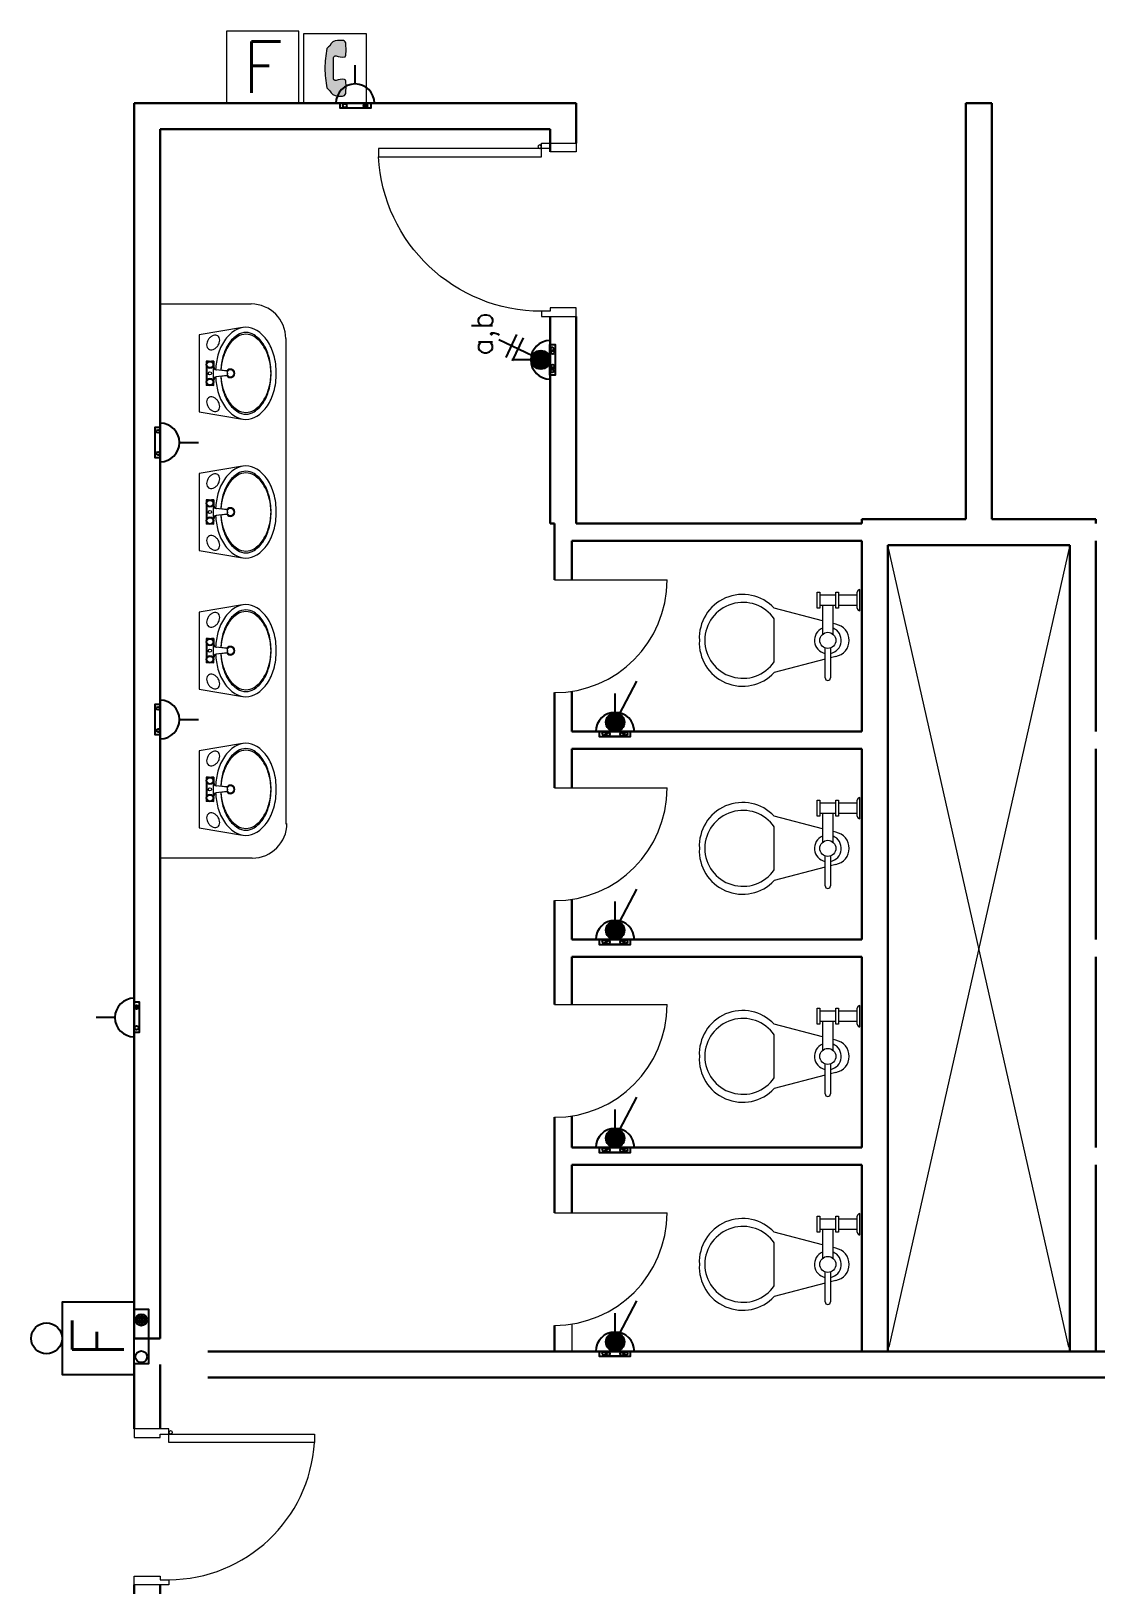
# Model space of a CAD drawing. Extents: x -15 to 148, y 313 to 399.
# Drawn here: x 45.53 to 51.68, y 337.73 to 346.69 of the extents above; entities that cross this region are included whole.
import ezdxf
from ezdxf.enums import TextEntityAlignment as Align

# ---------------------------------------------------------------- set-up
doc = ezdxf.new("R2010")
doc.units = 0
doc.header["$LTSCALE"] = 0.15
doc.layers.get('0').update_dxf_attribs({"color": 252})
for name, color, linetype in [('0 BDH', 252, 'Continuous'), ('0 fire alarm', 252, 'Continuous'), ('0 NAMES', 252, 'Continuous'), ('0 sockets', 252, 'Continuous'), ('E- Power- SYM', 4, 'Continuous'), ('E-SOCK', 2, 'Continuous'), ('E-TEXT', 3, 'Continuous'), ('Lighting Swiches Layer', 4, 'Continuous')]:
    doc.layers.add(name, color=color, linetype=linetype)
for name, color, linetype, lineweight in [('anal', 252, 'Continuous', 20), ('DOOR', 252, 'Continuous', 20), ('FIXT', 252, 'Continuous', 9), ('FUR', 252, 'Continuous', 9), ('sofa', 252, 'Continuous', 9), ('T-FIRE-B', 4, 'Continuous', 0), ('T-TEXT', 2, 'Continuous', 0), ('wall', 252, 'Continuous', 30), ('WC', 252, 'Continuous', 9)]:
    doc.layers.add(name, color=color, linetype=linetype, lineweight=lineweight)
doc.styles.add('E80', font='simplex.shx', dxfattribs={"height": 200})
doc.styles.add('TEXT-NFP', font='simplex.shx')
pattern_1 = [(0, (0, 0), (0, 6.985), [5.08, -1.905]), (90, (0, 0), (-6.985, 4e-16), [5.08, -1.905])]

# ---------------------------------------------------------------- blocks, each defined once
blk = doc.blocks.new('D90')
at = {"layer": 'DOOR'}
for points in [[(0.03, 0.2), (0.03, 1.04), (0.0783, 1.04), (0.0783, 0.2)], [(0.03, 0.2), (0, 0.2), (0, 0), (0.05, 0), (0.05, 0.15), (0.03, 0.15)], [(0.87, 0.2), (0.9, 0.2), (0.9, 0), (0.85, 0), (0.85, 0.15), (0.87, 0.15)]]:
    blk.add_lwpolyline(points, close=True, dxfattribs=at)
blk.add_circle((0.02, 0.21), 0.01, dxfattribs=at)
blk.add_arc((0.0251, 0.1967), 0.8449, 0.22177, 86.38894, dxfattribs=at)
blk = doc.blocks.new('D100')
at = {"layer": 'DOOR'}
for points in [[(0.03, 0.2), (0.03, 1.14), (0.0785, 1.14), (0.0785, 0.2)], [(0.03, 0.2), (0, 0.2), (0, 0), (0.05, 0), (0.05, 0.15), (0.03, 0.15)], [(0.97, 0.2), (1, 0.2), (1, 0), (0.95, 0), (0.95, 0.15), (0.97, 0.15)]]:
    blk.add_lwpolyline(points, close=True, dxfattribs=at)
blk.add_circle((0.02, 0.21), 0.01, dxfattribs=at)
blk.add_arc((0.0286, 0.2), 0.9414, 0.00288, 86.9663, dxfattribs=at)
blk = doc.blocks.new('ARCH')
at = {"layer": 'anal'}
for p, q in [((46.275, 345.1171), (46.8, 345.1171)), ((47, 344.9171), (47, 342.1171)), ((46.8062, 341.9207), (46.275, 341.9207))]:
    blk.add_line(p, q, dxfattribs=at)
for centre, start, end in [((46.8, 344.9171), 0, 90), ((46.8062, 342.1207), 270, 0)]:
    blk.add_arc(centre, 0.2, start, end, dxfattribs=at)
at = {"layer": 'DOOR'}
for p, q in [((48.55, 343.525), (49.2, 343.525)), ((48.55, 342.325), (49.2, 342.325)), ((48.55, 341.075), (49.2, 341.075)), ((48.55, 339.875), (49.2, 339.875))]:
    blk.add_line(p, q, dxfattribs=at)
for centre in [(48.55, 343.525), (48.55, 342.325), (48.55, 341.075), (48.55, 339.875)]:
    blk.add_arc(centre, 0.65, 270, 0, dxfattribs=at)
at = {"layer": 'FIXT'}
for p, q in [((46.7501, 344.981), (46.5, 344.9396)), ((46.5, 344.9396), (46.5, 344.4946)), ((46.544, 344.7861), (46.5395, 344.7871)), ((46.5528, 344.7871), (46.5395, 344.7871)), ((46.5395, 344.7871), (46.5395, 344.6471)), ((46.544, 344.7861), (46.544, 344.7797)), ((46.5509, 344.7861), (46.544, 344.7861)), ((46.5845, 344.7871), (46.5712, 344.7871)), ((46.58, 344.7861), (46.5731, 344.7861)), ((46.58, 344.7861), (46.5845, 344.7871)), ((46.58, 344.7861), (46.58, 344.7797)), ((46.5845, 344.7871), (46.5845, 344.7562)), ((46.544, 344.7544), (46.544, 344.6797)), ((46.58, 344.7544), (46.58, 344.6797)), ((46.5845, 344.6471), (46.5845, 344.6779)), ((46.6621, 344.7303), (46.5979, 344.737)), ((46.6621, 344.7038), (46.5979, 344.6971)), ((46.6635, 344.7311), (46.616, 344.7351)), ((46.6635, 344.7031), (46.616, 344.699)), ((46.6621, 344.7303), (46.6635, 344.7311)), ((46.6621, 344.7038), (46.6635, 344.7031)), ((46.544, 344.6481), (46.5395, 344.6471)), ((46.5528, 344.6471), (46.5395, 344.6471)), ((46.544, 344.6481), (46.544, 344.6544)), ((46.5509, 344.6481), (46.544, 344.6481)), ((46.5845, 344.6471), (46.5712, 344.6471)), ((46.58, 344.6481), (46.5731, 344.6481)), ((46.58, 344.6481), (46.58, 344.6544)), ((46.58, 344.6481), (46.5845, 344.6471)), ((46.5, 344.4946), (46.7501, 344.4532)), ((46.7501, 344.181), (46.5, 344.1396)), ((46.5, 344.1396), (46.5, 343.6946)), ((46.544, 343.9861), (46.5395, 343.9871)), ((46.5528, 343.9871), (46.5395, 343.9871)), ((46.5395, 343.9871), (46.5395, 343.8471)), ((46.544, 343.9861), (46.544, 343.9797)), ((46.5509, 343.9861), (46.544, 343.9861)), ((46.544, 343.9544), (46.544, 343.8797)), ((46.5845, 343.9871), (46.5712, 343.9871)), ((46.58, 343.9861), (46.5731, 343.9861)), ((46.58, 343.9861), (46.5845, 343.9871)), ((46.58, 343.9861), (46.58, 343.9797)), ((46.58, 343.9544), (46.58, 343.8797)), ((46.5845, 343.9871), (46.5845, 343.9562)), ((46.5845, 343.8471), (46.5845, 343.8779)), ((46.6621, 343.9303), (46.5979, 343.937)), ((46.6621, 343.9038), (46.5979, 343.8971)), ((46.6635, 343.9311), (46.616, 343.9351)), ((46.6635, 343.9031), (46.616, 343.899)), ((46.6621, 343.9303), (46.6635, 343.9311)), ((46.6621, 343.9038), (46.6635, 343.9031)), ((46.544, 343.8481), (46.5395, 343.8471)), ((46.5528, 343.8471), (46.5395, 343.8471)), ((46.544, 343.8481), (46.544, 343.8544)), ((46.5509, 343.8481), (46.544, 343.8481)), ((46.5845, 343.8471), (46.5712, 343.8471)), ((46.58, 343.8481), (46.5731, 343.8481)), ((46.58, 343.8481), (46.58, 343.8544)), ((46.58, 343.8481), (46.5845, 343.8471)), ((46.5, 343.6946), (46.7501, 343.6532)), ((46.7501, 343.381), (46.5, 343.3396)), ((46.5, 343.3396), (46.5, 342.8946)), ((46.5395, 343.1871), (46.5395, 343.0471)), ((46.544, 343.1861), (46.5395, 343.1871)), ((46.5528, 343.1871), (46.5395, 343.1871)), ((46.544, 343.1861), (46.544, 343.1797)), ((46.5509, 343.1861), (46.544, 343.1861)), ((46.544, 343.1544), (46.544, 343.0797)), ((46.5845, 343.1871), (46.5712, 343.1871)), ((46.58, 343.1861), (46.5731, 343.1861)), ((46.58, 343.1861), (46.5845, 343.1871)), ((46.58, 343.1861), (46.58, 343.1797)), ((46.58, 343.1544), (46.58, 343.0797)), ((46.5845, 343.1871), (46.5845, 343.1562)), ((46.5845, 343.0471), (46.5845, 343.0779)), ((46.6621, 343.1303), (46.5979, 343.137)), ((46.6621, 343.1038), (46.5979, 343.0971)), ((46.6635, 343.1311), (46.616, 343.1351)), ((46.6635, 343.1031), (46.616, 343.099)), ((46.6621, 343.1303), (46.6635, 343.1311)), ((46.6621, 343.1038), (46.6635, 343.1031)), ((46.544, 343.0481), (46.5395, 343.0471)), ((46.5528, 343.0471), (46.5395, 343.0471)), ((46.544, 343.0481), (46.544, 343.0544)), ((46.5509, 343.0481), (46.544, 343.0481)), ((46.5845, 343.0471), (46.5712, 343.0471)), ((46.58, 343.0481), (46.5731, 343.0481)), ((46.58, 343.0481), (46.58, 343.0544)), ((46.58, 343.0481), (46.5845, 343.0471)), ((46.5, 342.8946), (46.7501, 342.8532)), ((46.7501, 342.581), (46.5, 342.5396)), ((46.5, 342.5396), (46.5, 342.0946)), ((46.544, 342.3861), (46.5395, 342.3871)), ((46.5528, 342.3871), (46.5395, 342.3871)), ((46.5395, 342.3871), (46.5395, 342.2471)), ((46.544, 342.3861), (46.544, 342.3797)), ((46.5509, 342.3861), (46.544, 342.3861)), ((46.544, 342.3544), (46.544, 342.2797)), ((46.5845, 342.3871), (46.5712, 342.3871)), ((46.58, 342.3861), (46.5731, 342.3861)), ((46.58, 342.3861), (46.5845, 342.3871)), ((46.58, 342.3861), (46.58, 342.3797)), ((46.58, 342.3544), (46.58, 342.2797)), ((46.5845, 342.3871), (46.5845, 342.3562)), ((46.544, 342.2481), (46.544, 342.2544)), ((46.58, 342.2481), (46.58, 342.2544)), ((46.5845, 342.2471), (46.5845, 342.2779)), ((46.6621, 342.3303), (46.5979, 342.337)), ((46.6621, 342.3038), (46.5979, 342.2971)), ((46.6635, 342.3311), (46.616, 342.3351)), ((46.6635, 342.3031), (46.616, 342.299)), ((46.6621, 342.3303), (46.6635, 342.3311)), ((46.6621, 342.3038), (46.6635, 342.3031)), ((46.544, 342.2481), (46.5395, 342.2471)), ((46.5528, 342.2471), (46.5395, 342.2471)), ((46.5509, 342.2481), (46.544, 342.2481)), ((46.5845, 342.2471), (46.5712, 342.2471)), ((46.58, 342.2481), (46.5731, 342.2481)), ((46.58, 342.2481), (46.5845, 342.2471)), ((46.5, 342.0946), (46.7501, 342.0532))]:
    blk.add_line(p, q, dxfattribs=at)
for centre, radius in [((46.562, 344.7671), 0.022), ((46.562, 344.7671), 0.0173), ((46.562, 344.6671), 0.022), ((46.562, 344.6671), 0.0173), ((46.562, 344.7171), 0.0095), ((46.562, 343.9671), 0.022), ((46.562, 343.9671), 0.0173), ((46.562, 343.8671), 0.022), ((46.562, 343.8671), 0.0173), ((46.562, 343.9171), 0.0095), ((46.562, 343.1671), 0.022), ((46.562, 343.1671), 0.0173), ((46.562, 343.0671), 0.022), ((46.562, 343.0671), 0.0173), ((46.562, 343.1171), 0.0095), ((46.562, 342.3671), 0.022), ((46.562, 342.3671), 0.0173), ((46.562, 342.2671), 0.022), ((46.562, 342.2671), 0.0173), ((46.562, 342.3171), 0.0095)]:
    blk.add_circle(centre, radius, dxfattribs=at)
for centre, radius, start, end in [((46.8136, 344.7936), 0.2016, 122.07252, 146.53462), ((46.8136, 344.7936), 0.1716, 122.07252, 146.53462), ((46.7695, 344.864), 0.1186, 90, 122.07252), ((46.7695, 344.864), 0.0886, 90, 122.07252), ((46.7695, 344.854), 0.0886, 90, 122.07252), ((46.7695, 344.864), 0.1186, 57.92748, 90), ((46.7695, 344.864), 0.0886, 57.92748, 90), ((46.7695, 344.854), 0.0886, 57.92748, 90), ((46.7254, 344.7936), 0.1716, 33.46538, 57.92748), ((46.7254, 344.7936), 0.2016, 33.46538, 57.92748), ((46.5908, 344.8827), 0.0477, 162.15178, 181.68972), ((46.5791, 344.8823), 0.036, 181.68972, 205.92952), ((46.6056, 344.8779), 0.0632, 145, 162.15178), ((46.568, 344.8769), 0.0237, 205.92952, 235), ((46.6056, 344.8779), 0.0632, 127.84822, 145), ((46.568, 344.8769), 0.0237, 235, 264.07048), ((46.5693, 344.8892), 0.036, 264.07048, 288.31028), ((46.5961, 344.8902), 0.0477, 108.31028, 127.84822), ((46.5656, 344.9003), 0.0477, 288.31028, 307.84822), ((46.5924, 344.9013), 0.036, 84.07048, 108.31028), ((46.5561, 344.9126), 0.0632, 307.84822, 325), ((46.5936, 344.9135), 0.0237, 55, 84.07048), ((46.5936, 344.9135), 0.0237, 25.92952, 55), ((46.5561, 344.9126), 0.0632, 325, 342.15178), ((46.8836, 344.7474), 0.2855, 146.53462, 164.68757), ((46.5826, 344.9082), 0.036, 1.68972, 25.92952), ((46.5708, 344.9078), 0.0477, 342.15178, 1.68972), ((46.8836, 344.7474), 0.2555, 146.53462, 164.68757), ((46.8836, 344.7374), 0.2555, 146.53462, 164.68757), ((46.8136, 344.7836), 0.1716, 122.07252, 146.53462), ((46.7254, 344.7836), 0.1716, 33.46538, 57.92748), ((46.6554, 344.7474), 0.2555, 15.31243, 33.46538), ((46.6554, 344.7374), 0.2555, 15.31243, 33.46538), ((46.6554, 344.7474), 0.2855, 15.31243, 33.46538), ((46.5333, 344.7671), 0.0115, 315.8561, 44.1439), ((46.562, 344.7958), 0.0115, 225.8561, 314.1439), ((46.5907, 344.7671), 0.0115, 135.8561, 224.1439), ((46.9943, 344.7171), 0.4003, 164.68757, 176.8829), ((46.9943, 344.7171), 0.3703, 164.68757, 177.31327), ((46.9943, 344.7071), 0.3703, 164.68757, 175.77096), ((46.5447, 344.7171), 0.3703, 0, 15.31243), ((46.5447, 344.7071), 0.3703, 1.54763, 15.31243), ((46.5447, 344.7171), 0.4003, 0, 15.31243), ((46.5333, 344.6671), 0.0115, 315.8561, 44.1439), ((46.562, 344.7383), 0.0115, 45.8561, 134.1439), ((46.562, 344.6958), 0.0115, 225.8561, 314.1439), ((46.5907, 344.6671), 0.0115, 135.8561, 224.1439), ((46.6, 344.7569), 0.02, 186.65267, 264.02226), ((46.6, 344.6772), 0.02, 95.97774, 173.34733), ((46.6045, 344.7562), 0.02, 180, 254.93868), ((46.6045, 344.6779), 0.02, 105.06132, 180), ((46.9943, 344.7171), 0.4003, 183.1171, 195.31243), ((46.9943, 344.7171), 0.3703, 182.68673, 195.31243), ((46.9943, 344.7271), 0.3703, 184.22904, 195.31243), ((46.681, 344.7171), 0.025, 211.88267, 148.11733), ((46.5652, 344.7171), 0.0978, 352.2121, 7.7879), ((46.5655, 344.7171), 0.099, 351.872, 8.128), ((46.681, 344.7171), 0.02, 90, 148.50071), ((46.681, 344.7171), 0.02, 211.49929, 270), ((46.681, 344.7171), 0.02, 270, 90), ((46.5447, 344.7271), 0.3703, 344.68757, 358.45237), ((46.5447, 344.7171), 0.3703, 344.68757, 0), ((46.5447, 344.7171), 0.4003, 344.68757, 0), ((46.562, 344.6383), 0.0115, 45.8561, 134.1439), ((46.568, 344.5572), 0.0237, 95.92952, 125), ((46.5693, 344.545), 0.036, 71.68972, 95.92952), ((46.8836, 344.6868), 0.2855, 195.31243, 213.46538), ((46.8836, 344.6968), 0.2555, 195.31243, 213.46538), ((46.8836, 344.6868), 0.2555, 195.31243, 213.46538), ((46.6554, 344.6968), 0.2555, 326.53462, 344.68757), ((46.6554, 344.6868), 0.2555, 326.53462, 344.68757), ((46.6554, 344.6868), 0.2855, 326.53462, 344.68757), ((46.5791, 344.5518), 0.036, 154.07048, 178.31028), ((46.5908, 344.5515), 0.0477, 178.31028, 197.84822), ((46.6056, 344.5562), 0.0632, 197.84822, 215), ((46.568, 344.5572), 0.0237, 125, 154.07048), ((46.6056, 344.5562), 0.0632, 215, 232.15178), ((46.5961, 344.544), 0.0477, 232.15178, 251.68972), ((46.5656, 344.5338), 0.0477, 52.15178, 71.68972), ((46.5924, 344.5328), 0.036, 251.68972, 275.92952), ((46.5561, 344.5216), 0.0632, 35, 52.15178), ((46.5936, 344.5206), 0.0237, 275.92952, 305), ((46.5936, 344.5206), 0.0237, 305, 334.07048), ((46.5561, 344.5216), 0.0632, 17.84822, 35), ((46.5826, 344.526), 0.036, 334.07048, 358.31028), ((46.5708, 344.5263), 0.0477, 358.31028, 17.84822), ((46.8136, 344.6405), 0.2016, 213.46538, 237.92748), ((46.8136, 344.6505), 0.1716, 213.46538, 237.92748), ((46.8136, 344.6405), 0.1716, 213.46538, 237.92748), ((46.7695, 344.5801), 0.0886, 237.92748, 270), ((46.7695, 344.5701), 0.0886, 237.92748, 270), ((46.7695, 344.5801), 0.0886, 270, 302.07252), ((46.7695, 344.5701), 0.0886, 270, 302.07252), ((46.7254, 344.6505), 0.1716, 302.07252, 326.53462), ((46.7254, 344.6405), 0.1716, 302.07252, 326.53462), ((46.7254, 344.6405), 0.2016, 302.07252, 326.53462), ((46.7695, 344.5701), 0.1186, 237.92748, 270), ((46.7695, 344.5701), 0.1186, 270, 302.07252), ((46.5961, 344.0902), 0.0477, 108.31028, 127.84822), ((46.5924, 344.1013), 0.036, 84.07048, 108.31028), ((46.5936, 344.1135), 0.0237, 55, 84.07048), ((46.5936, 344.1135), 0.0237, 25.92952, 55), ((46.8136, 343.9936), 0.2016, 122.07252, 146.53462), ((46.8136, 343.9936), 0.1716, 122.07252, 146.53462), ((46.7695, 344.064), 0.1186, 90, 122.07252), ((46.7695, 344.064), 0.0886, 90, 122.07252), ((46.7695, 344.054), 0.0886, 90, 122.07252), ((46.7695, 344.064), 0.1186, 57.92748, 90), ((46.7695, 344.064), 0.0886, 57.92748, 90), ((46.7695, 344.054), 0.0886, 57.92748, 90), ((46.7254, 343.9936), 0.1716, 33.46538, 57.92748), ((46.7254, 343.9936), 0.2016, 33.46538, 57.92748), ((46.5908, 344.0827), 0.0477, 162.15178, 181.68972), ((46.5791, 344.0823), 0.036, 181.68972, 205.92952), ((46.6056, 344.0779), 0.0632, 145, 162.15178), ((46.568, 344.0769), 0.0237, 205.92952, 235), ((46.6056, 344.0779), 0.0632, 127.84822, 145), ((46.568, 344.0769), 0.0237, 235, 264.07048), ((46.5693, 344.0892), 0.036, 264.07048, 288.31028), ((46.5656, 344.1003), 0.0477, 288.31028, 307.84822), ((46.5561, 344.1126), 0.0632, 307.84822, 325), ((46.5561, 344.1126), 0.0632, 325, 342.15178), ((46.8836, 343.9474), 0.2855, 146.53462, 164.68757), ((46.5826, 344.1082), 0.036, 1.68972, 25.92952), ((46.5708, 344.1078), 0.0477, 342.15178, 1.68972), ((46.8836, 343.9474), 0.2555, 146.53462, 164.68757), ((46.8836, 343.9374), 0.2555, 146.53462, 164.68757), ((46.8136, 343.9836), 0.1716, 122.07252, 146.53462), ((46.7254, 343.9836), 0.1716, 33.46538, 57.92748), ((46.6554, 343.9474), 0.2555, 15.31243, 33.46538), ((46.6554, 343.9374), 0.2555, 15.31243, 33.46538), ((46.6554, 343.9474), 0.2855, 15.31243, 33.46538), ((46.5333, 343.9671), 0.0115, 315.8561, 44.1439), ((46.562, 343.9958), 0.0115, 225.8561, 314.1439), ((46.5907, 343.9671), 0.0115, 135.8561, 224.1439), ((46.6, 343.9569), 0.02, 186.65267, 264.02226), ((46.6045, 343.9562), 0.02, 180, 254.93868), ((46.9943, 343.9171), 0.4003, 164.68757, 176.8829), ((46.9943, 343.9171), 0.3703, 164.68757, 177.31327), ((46.9943, 343.9071), 0.3703, 164.68757, 175.77096), ((46.5447, 343.9171), 0.3703, 0, 15.31243), ((46.5447, 343.9071), 0.3703, 1.54763, 15.31243), ((46.5447, 343.9171), 0.4003, 0, 15.31243), ((46.5333, 343.8671), 0.0115, 315.8561, 44.1439), ((46.562, 343.9383), 0.0115, 45.8561, 134.1439), ((46.562, 343.8958), 0.0115, 225.8561, 314.1439), ((46.5907, 343.8671), 0.0115, 135.8561, 224.1439), ((46.6, 343.8772), 0.02, 95.97774, 173.34733), ((46.6045, 343.8779), 0.02, 105.06132, 180), ((46.9943, 343.9171), 0.4003, 183.1171, 195.31243), ((46.9943, 343.9171), 0.3703, 182.68673, 195.31243), ((46.9943, 343.9271), 0.3703, 184.22904, 195.31243), ((46.681, 343.9171), 0.025, 211.88267, 148.11733), ((46.5652, 343.9171), 0.0978, 352.2121, 7.7879), ((46.5655, 343.9171), 0.099, 351.872, 8.128), ((46.681, 343.9171), 0.02, 90, 148.50071), ((46.681, 343.9171), 0.02, 211.49929, 270), ((46.681, 343.9171), 0.02, 270, 90), ((46.5447, 343.9271), 0.3703, 344.68757, 358.45237), ((46.5447, 343.9171), 0.3703, 344.68757, 0), ((46.5447, 343.9171), 0.4003, 344.68757, 0), ((46.568, 343.7572), 0.0237, 125, 154.07048), ((46.562, 343.8383), 0.0115, 45.8561, 134.1439), ((46.568, 343.7572), 0.0237, 95.92952, 125), ((46.5693, 343.745), 0.036, 71.68972, 95.92952), ((46.5656, 343.7338), 0.0477, 52.15178, 71.68972), ((46.8836, 343.8868), 0.2855, 195.31243, 213.46538), ((46.8836, 343.8968), 0.2555, 195.31243, 213.46538), ((46.8836, 343.8868), 0.2555, 195.31243, 213.46538), ((46.6554, 343.8968), 0.2555, 326.53462, 344.68757), ((46.6554, 343.8868), 0.2555, 326.53462, 344.68757), ((46.6554, 343.8868), 0.2855, 326.53462, 344.68757), ((46.5791, 343.7518), 0.036, 154.07048, 178.31028), ((46.5908, 343.7515), 0.0477, 178.31028, 197.84822), ((46.6056, 343.7562), 0.0632, 197.84822, 215), ((46.6056, 343.7562), 0.0632, 215, 232.15178), ((46.5961, 343.744), 0.0477, 232.15178, 251.68972), ((46.5924, 343.7328), 0.036, 251.68972, 275.92952), ((46.5561, 343.7216), 0.0632, 35, 52.15178), ((46.5936, 343.7206), 0.0237, 275.92952, 305), ((46.5936, 343.7206), 0.0237, 305, 334.07048), ((46.5561, 343.7216), 0.0632, 17.84822, 35), ((46.5826, 343.726), 0.036, 334.07048, 358.31028), ((46.5708, 343.7263), 0.0477, 358.31028, 17.84822), ((46.8136, 343.8405), 0.2016, 213.46538, 237.92748), ((46.8136, 343.8505), 0.1716, 213.46538, 237.92748), ((46.8136, 343.8405), 0.1716, 213.46538, 237.92748), ((46.7695, 343.7801), 0.0886, 237.92748, 270), ((46.7695, 343.7701), 0.0886, 237.92748, 270), ((46.7695, 343.7801), 0.0886, 270, 302.07252), ((46.7695, 343.7701), 0.0886, 270, 302.07252), ((46.7254, 343.8505), 0.1716, 302.07252, 326.53462), ((46.7254, 343.8405), 0.1716, 302.07252, 326.53462), ((46.7254, 343.8405), 0.2016, 302.07252, 326.53462), ((46.7695, 343.7701), 0.1186, 237.92748, 270), ((46.7695, 343.7701), 0.1186, 270, 302.07252), ((46.6056, 343.2779), 0.0632, 127.84822, 145), ((46.5961, 343.2902), 0.0477, 108.31028, 127.84822), ((46.5924, 343.3013), 0.036, 84.07048, 108.31028), ((46.5936, 343.3135), 0.0237, 55, 84.07048), ((46.5936, 343.3135), 0.0237, 25.92952, 55), ((46.8136, 343.1936), 0.2016, 122.07252, 146.53462), ((46.8136, 343.1936), 0.1716, 122.07252, 146.53462), ((46.8136, 343.1836), 0.1716, 122.07252, 146.53462), ((46.7695, 343.264), 0.1186, 90, 122.07252), ((46.7695, 343.264), 0.0886, 90, 122.07252), ((46.7695, 343.254), 0.0886, 90, 122.07252), ((46.7695, 343.264), 0.1186, 57.92748, 90), ((46.7695, 343.264), 0.0886, 57.92748, 90), ((46.7695, 343.254), 0.0886, 57.92748, 90), ((46.7254, 343.1936), 0.1716, 33.46538, 57.92748), ((46.7254, 343.1836), 0.1716, 33.46538, 57.92748), ((46.7254, 343.1936), 0.2016, 33.46538, 57.92748), ((46.5908, 343.2827), 0.0477, 162.15178, 181.68972), ((46.5791, 343.2823), 0.036, 181.68972, 205.92952), ((46.6056, 343.2779), 0.0632, 145, 162.15178), ((46.568, 343.2769), 0.0237, 205.92952, 235), ((46.568, 343.2769), 0.0237, 235, 264.07048), ((46.5693, 343.2892), 0.036, 264.07048, 288.31028), ((46.5656, 343.3003), 0.0477, 288.31028, 307.84822), ((46.5561, 343.3126), 0.0632, 307.84822, 325), ((46.5561, 343.3126), 0.0632, 325, 342.15178), ((46.8836, 343.1474), 0.2855, 146.53462, 164.68757), ((46.5826, 343.3082), 0.036, 1.68972, 25.92952), ((46.5708, 343.3078), 0.0477, 342.15178, 1.68972), ((46.8836, 343.1474), 0.2555, 146.53462, 164.68757), ((46.8836, 343.1374), 0.2555, 146.53462, 164.68757), ((46.6554, 343.1474), 0.2555, 15.31243, 33.46538), ((46.6554, 343.1374), 0.2555, 15.31243, 33.46538), ((46.6554, 343.1474), 0.2855, 15.31243, 33.46538), ((46.5333, 343.1671), 0.0115, 315.8561, 44.1439), ((46.562, 343.1958), 0.0115, 225.8561, 314.1439), ((46.562, 343.1383), 0.0115, 45.8561, 134.1439), ((46.5907, 343.1671), 0.0115, 135.8561, 224.1439), ((46.6, 343.1569), 0.02, 186.65267, 264.02226), ((46.6045, 343.1562), 0.02, 180, 254.93868), ((46.9943, 343.1171), 0.4003, 164.68757, 176.8829), ((46.9943, 343.1171), 0.3703, 164.68757, 177.31327), ((46.9943, 343.1071), 0.3703, 164.68757, 175.77096), ((46.5447, 343.1171), 0.3703, 0, 15.31243), ((46.5447, 343.1071), 0.3703, 1.54763, 15.31243), ((46.5447, 343.1171), 0.4003, 0, 15.31243), ((46.5333, 343.0671), 0.0115, 315.8561, 44.1439), ((46.562, 343.0958), 0.0115, 225.8561, 314.1439), ((46.5907, 343.0671), 0.0115, 135.8561, 224.1439), ((46.6, 343.0772), 0.02, 95.97774, 173.34733), ((46.6045, 343.0779), 0.02, 105.06132, 180), ((46.9943, 343.1171), 0.4003, 183.1171, 195.31243), ((46.9943, 343.1171), 0.3703, 182.68673, 195.31243), ((46.9943, 343.1271), 0.3703, 184.22904, 195.31243), ((46.681, 343.1171), 0.025, 211.88267, 148.11733), ((46.5652, 343.1171), 0.0978, 352.2121, 7.7879), ((46.5655, 343.1171), 0.099, 351.872, 8.128), ((46.681, 343.1171), 0.02, 90, 148.50071), ((46.681, 343.1171), 0.02, 211.49929, 270), ((46.681, 343.1171), 0.02, 270, 90), ((46.5447, 343.1271), 0.3703, 344.68757, 358.45237), ((46.5447, 343.1171), 0.3703, 344.68757, 0), ((46.5447, 343.1171), 0.4003, 344.68757, 0), ((46.5791, 342.9518), 0.036, 154.07048, 178.31028), ((46.568, 342.9572), 0.0237, 125, 154.07048), ((46.562, 343.0383), 0.0115, 45.8561, 134.1439), ((46.568, 342.9572), 0.0237, 95.92952, 125), ((46.5693, 342.945), 0.036, 71.68972, 95.92952), ((46.5656, 342.9338), 0.0477, 52.15178, 71.68972), ((46.5561, 342.9216), 0.0632, 35, 52.15178), ((46.8836, 343.0868), 0.2855, 195.31243, 213.46538), ((46.8836, 343.0968), 0.2555, 195.31243, 213.46538), ((46.8836, 343.0868), 0.2555, 195.31243, 213.46538), ((46.6554, 343.0968), 0.2555, 326.53462, 344.68757), ((46.6554, 343.0868), 0.2555, 326.53462, 344.68757), ((46.6554, 343.0868), 0.2855, 326.53462, 344.68757), ((46.5908, 342.9515), 0.0477, 178.31028, 197.84822), ((46.6056, 342.9562), 0.0632, 197.84822, 215), ((46.6056, 342.9562), 0.0632, 215, 232.15178), ((46.5961, 342.944), 0.0477, 232.15178, 251.68972), ((46.5924, 342.9328), 0.036, 251.68972, 275.92952), ((46.5936, 342.9206), 0.0237, 275.92952, 305), ((46.5936, 342.9206), 0.0237, 305, 334.07048), ((46.5561, 342.9216), 0.0632, 17.84822, 35), ((46.5826, 342.926), 0.036, 334.07048, 358.31028), ((46.5708, 342.9263), 0.0477, 358.31028, 17.84822), ((46.8136, 343.0405), 0.2016, 213.46538, 237.92748), ((46.8136, 343.0505), 0.1716, 213.46538, 237.92748), ((46.8136, 343.0405), 0.1716, 213.46538, 237.92748), ((46.7695, 342.9801), 0.0886, 237.92748, 270), ((46.7695, 342.9701), 0.0886, 237.92748, 270), ((46.7695, 342.9801), 0.0886, 270, 302.07252), ((46.7695, 342.9701), 0.0886, 270, 302.07252), ((46.7254, 343.0505), 0.1716, 302.07252, 326.53462), ((46.7254, 343.0405), 0.1716, 302.07252, 326.53462), ((46.7254, 343.0405), 0.2016, 302.07252, 326.53462), ((46.7695, 342.9701), 0.1186, 237.92748, 270), ((46.7695, 342.9701), 0.1186, 270, 302.07252), ((46.6056, 342.4779), 0.0632, 127.84822, 145), ((46.5961, 342.4902), 0.0477, 108.31028, 127.84822), ((46.5924, 342.5013), 0.036, 84.07048, 108.31028), ((46.5936, 342.5135), 0.0237, 55, 84.07048), ((46.5936, 342.5135), 0.0237, 25.92952, 55), ((46.5826, 342.5082), 0.036, 1.68972, 25.92952), ((46.8136, 342.3936), 0.2016, 122.07252, 146.53462), ((46.8136, 342.3936), 0.1716, 122.07252, 146.53462), ((46.8136, 342.3836), 0.1716, 122.07252, 146.53462), ((46.7695, 342.464), 0.1186, 90, 122.07252), ((46.7695, 342.464), 0.0886, 90, 122.07252), ((46.7695, 342.454), 0.0886, 90, 122.07252), ((46.7695, 342.464), 0.1186, 57.92748, 90), ((46.7695, 342.464), 0.0886, 57.92748, 90), ((46.7695, 342.454), 0.0886, 57.92748, 90), ((46.7254, 342.3936), 0.1716, 33.46538, 57.92748), ((46.7254, 342.3836), 0.1716, 33.46538, 57.92748), ((46.7254, 342.3936), 0.2016, 33.46538, 57.92748), ((46.5908, 342.4827), 0.0477, 162.15178, 181.68972), ((46.5791, 342.4823), 0.036, 181.68972, 205.92952), ((46.6056, 342.4779), 0.0632, 145, 162.15178), ((46.568, 342.4769), 0.0237, 205.92952, 235), ((46.568, 342.4769), 0.0237, 235, 264.07048), ((46.5693, 342.4892), 0.036, 264.07048, 288.31028), ((46.5656, 342.5003), 0.0477, 288.31028, 307.84822), ((46.5561, 342.5126), 0.0632, 307.84822, 325), ((46.5561, 342.5126), 0.0632, 325, 342.15178), ((46.8836, 342.3474), 0.2855, 146.53462, 164.68757), ((46.5708, 342.5078), 0.0477, 342.15178, 1.68972), ((46.8836, 342.3474), 0.2555, 146.53462, 164.68757), ((46.8836, 342.3374), 0.2555, 146.53462, 164.68757), ((46.6554, 342.3474), 0.2555, 15.31243, 33.46538), ((46.6554, 342.3374), 0.2555, 15.31243, 33.46538), ((46.6554, 342.3474), 0.2855, 15.31243, 33.46538), ((46.5333, 342.3671), 0.0115, 315.8561, 44.1439), ((46.562, 342.3958), 0.0115, 225.8561, 314.1439), ((46.562, 342.3383), 0.0115, 45.8561, 134.1439), ((46.5907, 342.3671), 0.0115, 135.8561, 224.1439), ((46.6, 342.3569), 0.02, 186.65267, 264.02226), ((46.6045, 342.3562), 0.02, 180, 254.93868), ((46.9943, 342.3171), 0.4003, 164.68757, 176.8829), ((46.9943, 342.3171), 0.3703, 164.68757, 177.31327), ((46.9943, 342.3071), 0.3703, 164.68757, 175.77096), ((46.681, 342.3171), 0.025, 211.88267, 148.11733), ((46.5447, 342.3171), 0.3703, 0, 15.31243), ((46.5447, 342.3071), 0.3703, 1.54763, 15.31243), ((46.5447, 342.3171), 0.4003, 0, 15.31243), ((46.5333, 342.2671), 0.0115, 315.8561, 44.1439), ((46.562, 342.2958), 0.0115, 225.8561, 314.1439), ((46.562, 342.2383), 0.0115, 45.8561, 134.1439), ((46.5907, 342.2671), 0.0115, 135.8561, 224.1439), ((46.6, 342.2772), 0.02, 95.97774, 173.34733), ((46.6045, 342.2779), 0.02, 105.06132, 180), ((46.9943, 342.3171), 0.4003, 183.1171, 195.31243), ((46.9943, 342.3171), 0.3703, 182.68673, 195.31243), ((46.9943, 342.3271), 0.3703, 184.22904, 195.31243), ((46.5652, 342.3171), 0.0978, 352.2121, 7.7879), ((46.5655, 342.3171), 0.099, 351.872, 8.128), ((46.681, 342.3171), 0.02, 90, 148.50071), ((46.681, 342.3171), 0.02, 211.49929, 270), ((46.681, 342.3171), 0.02, 270, 90), ((46.5447, 342.3271), 0.3703, 344.68757, 358.45237), ((46.5447, 342.3171), 0.3703, 344.68757, 0), ((46.5447, 342.3171), 0.4003, 344.68757, 0), ((46.5791, 342.1518), 0.036, 154.07048, 178.31028), ((46.568, 342.1572), 0.0237, 125, 154.07048), ((46.568, 342.1572), 0.0237, 95.92952, 125), ((46.5693, 342.145), 0.036, 71.68972, 95.92952), ((46.5656, 342.1338), 0.0477, 52.15178, 71.68972), ((46.5561, 342.1216), 0.0632, 35, 52.15178), ((46.8836, 342.2868), 0.2855, 195.31243, 213.46538), ((46.8836, 342.2968), 0.2555, 195.31243, 213.46538), ((46.8836, 342.2868), 0.2555, 195.31243, 213.46538), ((46.6554, 342.2968), 0.2555, 326.53462, 344.68757), ((46.6554, 342.2868), 0.2555, 326.53462, 344.68757), ((46.6554, 342.2868), 0.2855, 326.53462, 344.68757), ((46.5908, 342.1515), 0.0477, 178.31028, 197.84822), ((46.6056, 342.1562), 0.0632, 197.84822, 215), ((46.6056, 342.1562), 0.0632, 215, 232.15178), ((46.5961, 342.144), 0.0477, 232.15178, 251.68972), ((46.5924, 342.1328), 0.036, 251.68972, 275.92952), ((46.5936, 342.1206), 0.0237, 275.92952, 305), ((46.5936, 342.1206), 0.0237, 305, 334.07048), ((46.5561, 342.1216), 0.0632, 17.84822, 35), ((46.5826, 342.126), 0.036, 334.07048, 358.31028), ((46.5708, 342.1263), 0.0477, 358.31028, 17.84822), ((46.8136, 342.2405), 0.2016, 213.46538, 237.92748), ((46.8136, 342.2505), 0.1716, 213.46538, 237.92748), ((46.8136, 342.2405), 0.1716, 213.46538, 237.92748), ((46.7695, 342.1801), 0.0886, 237.92748, 270), ((46.7695, 342.1701), 0.0886, 237.92748, 270), ((46.7695, 342.1801), 0.0886, 270, 302.07252), ((46.7695, 342.1701), 0.0886, 270, 302.07252), ((46.7254, 342.2505), 0.1716, 302.07252, 326.53462), ((46.7254, 342.2405), 0.1716, 302.07252, 326.53462), ((46.7254, 342.2405), 0.2016, 302.07252, 326.53462), ((46.7695, 342.1701), 0.1186, 237.92748, 270), ((46.7695, 342.1701), 0.1186, 270, 302.07252)]:
    blk.add_arc(centre, radius, start, end, dxfattribs=at)
at = {"layer": 'sofa'}
for p, q in [((51.5194, 339.1), (50.475, 343.725)), ((51.525, 343.725), (50.4806, 339.1))]:
    blk.add_line(p, q, dxfattribs=at)
at = {"layer": 'wall'}
for p, q in [((46.125, 346.275), (48.675, 346.275)), ((46.125, 339.15), (46.125, 346.275)), ((48.675, 346.275), (48.675, 346.045)), ((50.925, 346.275), (51.075, 346.275)), ((50.925, 343.875), (50.925, 346.275)), ((51.075, 343.875), (51.075, 346.275)), ((46.275, 346.125), (48.525, 346.125)), ((46.275, 339.15), (46.275, 346.125)), ((48.525, 346.125), (48.525, 345.995)), ((48.525, 345.045), (48.525, 343.85)), ((48.675, 345.045), (48.675, 343.85)), ((50.325, 343.875), (50.325, 343.85)), ((50.925, 343.875), (50.325, 343.875)), ((51.075, 343.875), (51.675, 343.875)), ((51.675, 343.875), (51.675, 343.85)), ((48.55, 343.85), (48.525, 343.85)), ((48.55, 343.85), (48.55, 343.525)), ((50.325, 343.85), (48.675, 343.85)), ((48.65, 343.75), (48.65, 343.525)), ((50.325, 343.75), (48.65, 343.75)), ((50.325, 343.75), (50.325, 342.65)), ((50.475, 343.725), (50.475, 339.075)), ((51, 343.725), (50.475, 343.725)), ((51, 343.725), (51.525, 343.725)), ((51.525, 343.725), (51.525, 339.075)), ((51.675, 343.75), (51.675, 342.65)), ((48.65, 342.8827), (48.65, 342.65)), ((48.55, 342.875), (48.55, 342.325)), ((50.325, 342.65), (48.65, 342.65)), ((48.65, 342.55), (48.65, 342.325)), ((50.325, 342.55), (48.65, 342.55)), ((50.325, 342.55), (50.325, 341.45)), ((51.675, 342.55), (51.675, 341.45)), ((48.55, 341.675), (48.55, 341.075)), ((48.65, 341.6827), (48.65, 341.45)), ((50.325, 341.45), (48.65, 341.45)), ((48.65, 341.35), (48.65, 341.075)), ((50.325, 341.35), (48.65, 341.35)), ((50.325, 340.25), (50.325, 341.35)), ((51.675, 341.35), (51.675, 340.25)), ((48.55, 340.425), (48.55, 339.875)), ((48.65, 340.4327), (48.65, 340.25)), ((50.325, 340.25), (48.65, 340.25)), ((48.65, 340.15), (48.65, 339.875)), ((50.325, 340.15), (48.65, 340.15)), ((50.325, 340.15), (50.325, 339.075)), ((51.675, 340.15), (51.675, 339.075)), ((48.55, 339.225), (48.55, 339.075)), ((46.275, 339.15), (46.125, 339.15)), ((53.3336, 339.075), (46.55, 339.075)), ((46.125, 338.6275), (46.125, 339)), ((46.275, 338.6275), (46.275, 339)), ((53.3, 338.925), (46.55, 338.925)), ((46.125, 331.8664), (46.125, 337.7275)), ((46.275, 331.8664), (46.275, 337.7275))]:
    blk.add_line(p, q, dxfattribs=at)
at = {"layer": 'WC'}
for p, q in [((50.0661, 343.362), (50.0661, 343.4547)), ((50.0661, 343.4547), (50.0815, 343.4547)), ((50.0815, 343.4547), (50.0815, 343.362)), ((50.0815, 343.4392), (50.1742, 343.4392)), ((50.1742, 343.362), (50.1742, 343.4547)), ((50.1742, 343.4547), (50.1897, 343.4547)), ((50.1897, 343.4547), (50.1897, 343.362)), ((50.1897, 343.4392), (50.2978, 343.4392)), ((50.2978, 343.362), (50.2978, 343.4547)), ((50.3132, 343.3465), (50.3132, 343.4701)), ((50.0972, 343.2894), (49.819, 343.362)), ((50.0815, 343.362), (50.0661, 343.362)), ((50.1742, 343.3774), (50.0815, 343.3774)), ((50.097, 343.3774), (50.097, 343.2112)), ((50.1588, 343.2108), (50.1588, 343.3774)), ((50.1897, 343.362), (50.1742, 343.362)), ((50.2978, 343.3774), (50.1897, 343.3774)), ((49.819, 343.0531), (49.819, 343.3002)), ((50.1742, 343.2693), (50.1584, 343.2735)), ((50.1122, 343.0678), (49.819, 342.9913)), ((50.1124, 342.9605), (50.1124, 343.1334)), ((50.1742, 343.084), (50.1431, 343.0759)), ((50.1433, 343.1334), (50.1433, 342.9605)), ((50.0661, 342.162), (50.0661, 342.2547)), ((50.0661, 342.2547), (50.0815, 342.2547)), ((50.0815, 342.2547), (50.0815, 342.162)), ((50.1742, 342.162), (50.1742, 342.2547)), ((50.1742, 342.2547), (50.1897, 342.2547)), ((50.1897, 342.2547), (50.1897, 342.162)), ((50.2978, 342.162), (50.2978, 342.2547)), ((50.3132, 342.1465), (50.3132, 342.2701)), ((50.0972, 342.0894), (49.819, 342.162)), ((50.0815, 342.162), (50.0661, 342.162)), ((50.0815, 342.2392), (50.1742, 342.2392)), ((50.1742, 342.1774), (50.0815, 342.1774)), ((50.097, 342.1774), (50.097, 342.0112)), ((50.1588, 342.0108), (50.1588, 342.1774)), ((50.1897, 342.162), (50.1742, 342.162)), ((50.1897, 342.2392), (50.2978, 342.2392)), ((50.2978, 342.1774), (50.1897, 342.1774)), ((49.819, 341.8531), (49.819, 342.1002)), ((50.1742, 342.0693), (50.1584, 342.0735)), ((50.1124, 341.7605), (50.1124, 341.9334)), ((50.1433, 341.9334), (50.1433, 341.7605)), ((50.1122, 341.8678), (49.819, 341.7913)), ((50.1742, 341.884), (50.1431, 341.8759)), ((50.0661, 340.962), (50.0661, 341.0547)), ((50.0661, 341.0547), (50.0815, 341.0547)), ((50.0815, 341.0547), (50.0815, 340.962)), ((50.0815, 341.0392), (50.1742, 341.0392)), ((50.1742, 340.962), (50.1742, 341.0547)), ((50.1742, 341.0547), (50.1897, 341.0547)), ((50.1897, 341.0547), (50.1897, 340.962)), ((50.1897, 341.0392), (50.2978, 341.0392)), ((50.2978, 340.962), (50.2978, 341.0547)), ((50.3132, 340.9465), (50.3132, 341.0701)), ((50.0972, 340.8894), (49.819, 340.962)), ((50.0815, 340.962), (50.0661, 340.962)), ((50.1742, 340.9774), (50.0815, 340.9774)), ((50.097, 340.9774), (50.097, 340.8112)), ((50.1588, 340.8108), (50.1588, 340.9774)), ((50.1897, 340.962), (50.1742, 340.962)), ((50.2978, 340.9774), (50.1897, 340.9774)), ((49.819, 340.6531), (49.819, 340.9002)), ((50.1742, 340.8693), (50.1584, 340.8735)), ((50.1124, 340.5605), (50.1124, 340.7334)), ((50.1433, 340.7334), (50.1433, 340.5605)), ((50.1122, 340.6678), (49.819, 340.5913)), ((50.1742, 340.684), (50.1431, 340.6759)), ((50.0661, 339.762), (50.0661, 339.8547)), ((50.0661, 339.8547), (50.0815, 339.8547)), ((50.0815, 339.8547), (50.0815, 339.762)), ((50.0815, 339.8392), (50.1742, 339.8392)), ((50.1742, 339.762), (50.1742, 339.8547)), ((50.1742, 339.8547), (50.1897, 339.8547)), ((50.1897, 339.8547), (50.1897, 339.762)), ((50.1897, 339.8392), (50.2978, 339.8392)), ((50.2978, 339.762), (50.2978, 339.8547)), ((50.3132, 339.7465), (50.3132, 339.8701)), ((50.0972, 339.6894), (49.819, 339.762)), ((50.0815, 339.762), (50.0661, 339.762)), ((50.1742, 339.7774), (50.0815, 339.7774)), ((50.097, 339.7774), (50.097, 339.6112)), ((50.1588, 339.6108), (50.1588, 339.7774)), ((50.1897, 339.762), (50.1742, 339.762)), ((50.2978, 339.7774), (50.1897, 339.7774)), ((49.819, 339.4531), (49.819, 339.7002)), ((50.1742, 339.6693), (50.1584, 339.6735)), ((50.1124, 339.3605), (50.1124, 339.5334)), ((50.1742, 339.484), (50.1431, 339.4759)), ((50.1433, 339.5334), (50.1433, 339.3605)), ((50.1122, 339.4678), (49.819, 339.3913)), ((48.65, 339.2327), (48.65, 339.075))]:
    blk.add_line(p, q, dxfattribs=at)
for centre in [(50.1279, 343.1767), (50.1279, 341.9767), (50.1279, 340.7767), (50.1279, 339.5767)]:
    blk.add_circle(centre, 0.0463, dxfattribs=at)
for centre, radius, start, end in [((49.6362, 343.1914), 0.25, 43.01722, 183.38), ((50.3139, 343.454), 0.0161, 92.4084, 177.5916), ((49.6376, 343.1755), 0.2201, 34.50543, 179.7), ((50.3139, 343.3627), 0.0161, 182.4084, 267.5916), ((50.1279, 343.1767), 0.0772, 113.4137, 258.1237), ((50.1279, 343.1767), 0.0772, 281.423, 67.14953), ((50.1572, 343.1767), 0.0942, 280.3889, 79.61114), ((49.6362, 343.1619), 0.25, 176.62, 316.9828), ((49.6376, 343.1778), 0.2201, 180.3, 325.4946), ((50.1279, 342.9605), 0.0154, 180, 360), ((50.3139, 342.254), 0.0161, 92.4084, 177.5916), ((49.6362, 341.9914), 0.25, 43.01722, 183.38), ((49.6376, 341.9755), 0.2201, 34.50543, 179.7), ((50.3139, 342.1627), 0.0161, 182.4084, 267.5916), ((50.1279, 341.9767), 0.0772, 113.4137, 258.1237), ((50.1279, 341.9767), 0.0772, 281.423, 67.14953), ((50.1572, 341.9767), 0.0942, 280.3889, 79.61114), ((49.6362, 341.9619), 0.25, 176.62, 316.9828), ((49.6376, 341.9778), 0.2201, 180.3, 325.4946), ((50.1279, 341.7605), 0.0154, 180, 360), ((49.6362, 340.7914), 0.25, 43.01722, 183.38), ((49.6376, 340.7755), 0.2201, 34.50543, 179.7), ((50.3139, 341.054), 0.0161, 92.4084, 177.5916), ((50.3139, 340.9627), 0.0161, 182.4084, 267.5916), ((50.1279, 340.7767), 0.0772, 113.4137, 258.1237), ((50.1279, 340.7767), 0.0772, 281.423, 67.14953), ((50.1572, 340.7767), 0.0942, 280.3889, 79.61114), ((49.6362, 340.7619), 0.25, 176.62, 316.9828), ((49.6376, 340.7778), 0.2201, 180.3, 325.4946), ((50.1279, 340.5605), 0.0154, 180, 360), ((49.6362, 339.5914), 0.25, 43.01722, 183.38), ((50.3139, 339.854), 0.0161, 92.4084, 177.5916), ((49.6376, 339.5755), 0.2201, 34.50543, 179.7), ((50.3139, 339.7627), 0.0161, 182.4084, 267.5916), ((50.1572, 339.5767), 0.0942, 280.3889, 79.61114), ((49.6362, 339.5619), 0.25, 176.62, 316.9828), ((49.6376, 339.5778), 0.2201, 180.3, 325.4946), ((50.1279, 339.5767), 0.0772, 113.4137, 258.1237), ((50.1279, 339.5767), 0.0772, 281.423, 67.14953), ((50.1279, 339.3605), 0.0154, 180, 360)]:
    blk.add_arc(centre, radius, start, end, dxfattribs=at)
at = {"layer": 'DOOR', "rotation": 270}
blk.add_blockref('D90', (46.125, 338.6275), dxfattribs=at)
at = {"layer": 'FUR', "xscale": -1, "rotation": 90}
blk.add_blockref('D100', (48.675, 346.045), dxfattribs=at)
blk = doc.blocks.new('*U163')
at = {"linetype": 'ByBlock'}
h = blk.add_hatch(dxfattribs=at)
h.set_pattern_fill('ANGLE', color=2)
h.set_pattern_definition([(0, (-301.6926, 2.516), (0, 6.985), [5.08, -1.905]), (90, (-301.6926, 2.516), (-6.985, 4e-16), [5.08, -1.905])])
h.paths.add_polyline_path([(87, -25, 1), (127, -25, 1)])
at = {"color": 6, "linetype": 'ByBlock'}
blk.add_lwpolyline([(-154, 0), (164, 0), (164, -52), (-154, -52)], close=True, dxfattribs=at)
for centre in [(-107, -25), (107, -25)]:
    blk.add_circle(centre, 20.1, dxfattribs=at)
at = {"layer": 'E-SOCK'}
for p, q in [((0, 200), (0, 395)), ((-300, 0), (300, 0))]:
    blk.add_line(p, q, dxfattribs=at)
blk.add_arc((0, 0), 200, 0, 180, dxfattribs=at)
blk = doc.blocks.new('s')
at = {"layer": '0 BDH', "linetype": 'ByBlock'}
h = blk.add_hatch(dxfattribs=at)
h.set_pattern_fill('ANGLE', color=2)
h.set_pattern_definition([(0, (-147.759, -393.318), (0, 6.985), [5.08, -1.905]), (90, (-147.759, -393.318), (-6.985, 4e-16), [5.08, -1.905])])
h.paths.add_polyline_path([(0.0729, 0.0022, 1), (0.0545, 0.0022, 1)])
at = {"layer": '0 BDH', "color": 6, "linetype": 'ByBlock'}
blk.add_lwpolyline([(-0.0887, 0.015), (0.0887, 0.015), (0.0887, -0.015), (-0.0887, -0.015)], close=True, dxfattribs=at)
for centre in [(-0.0637, 0.0022), (0.0637, 0.0022)]:
    blk.add_circle(centre, 0.00918, dxfattribs=at)
blk = doc.blocks.new('WATHERPROOF SOCKER S.PH')
at = {"layer": 'E-SOCK', "color": 6}
for p, q in [((0, 0.1114), (0, 0.2201)), ((-0.1671, 0), (0.1671, 0))]:
    blk.add_line(p, q, dxfattribs=at)
blk.add_arc((0, 0), 0.1114, 0, 180, dxfattribs=at)
at = {"layer": '0 BDH', "color": 6, "linetype": 'ByBlock'}
blk.add_blockref('s', (-0.0007, -0.0144), dxfattribs=at)
blk = doc.blocks.new('switch one way two gang')
at = {"linetype": 'ByBlock'}
h = blk.add_hatch(dxfattribs=at)
h.set_pattern_fill('ANGLE', color=2)
h.set_pattern_definition([(0, (0.01, -0.0003), (0, 6.985), [5.08, -1.905]), (90, (0.01, -0.0003), (-6.985, 4e-16), [5.08, -1.905])])
h.paths.add_polyline_path([(0.17, -0.05, 1), (0.107, -0.05, 1)])
h = blk.add_hatch(dxfattribs=at)
h.set_pattern_fill('ANGLE', color=2)
h.set_pattern_definition(pattern_1)
h.paths.add_polyline_path([(0.107, -0.05, 1), (0.17, -0.05, 1)])
at = {"layer": 'Lighting Swiches Layer'}
blk.add_hatch(color=256, dxfattribs=at).paths.add_polyline_path([(0.179, 0.179, 1), (-0.179, 0.179, 1)])
at = {"color": 6, "linetype": 'ByBlock'}
blk.add_lwpolyline([(-0.169, 0), (0.189, 0), (0.189, -0.095), (-0.169, -0.095)], close=True, dxfattribs=at)
for centre in [(-0.119, -0.05), (0.139, -0.05)]:
    blk.add_circle(centre, 0.0311, dxfattribs=at)
at = {"layer": 'Lighting Swiches Layer'}
for p, q in [((0.077, 0.341), (0.384, 0.988)), ((-0.02, 0.721), (0.422, 0.511)), ((0.042, 0.847), (0.484, 0.637))]:
    blk.add_line(p, q, dxfattribs=at)
blk.add_circle((0, 0.179), 0.179, dxfattribs=at)
at = {"layer": 'E-TEXT', "style": 'E80'}
blk.add_text('a,b', height=0.408, rotation=360, dxfattribs=at).set_placement((0.081, 1.105))
blk = doc.blocks.new('11')
at = {"layer": 'Lighting Swiches Layer'}
blk.add_hatch(color=256, dxfattribs=at).paths.add_polyline_path([(77310, 15167, 1), (77089, 15167, 1)])
blk.add_line((77251, 15264), (77455, 15654), dxfattribs=at)
blk.add_circle((77200, 15167), 110, dxfattribs=at)
blk = doc.blocks.new('switch one way one gang')
at = {"linetype": 'ByBlock'}
h = blk.add_hatch(dxfattribs=at)
h.set_pattern_fill('ANGLE', color=2)
h.set_pattern_definition(pattern_1)
h.paths.add_polyline_path([(0.098, -0.05, 1), (0.16, -0.05, 1)])
h = blk.add_hatch(dxfattribs=at)
h.set_pattern_fill('ANGLE', color=2)
h.set_pattern_definition(pattern_1)
h.paths.add_polyline_path([(0.16, -0.05, 1), (0.098, -0.05, 1)])
at = {"color": 6, "linetype": 'ByBlock'}
blk.add_lwpolyline([(-0.179, 0), (0.179, 0), (0.179, -0.095), (-0.179, -0.095)], close=True, dxfattribs=at)
for centre in [(-0.129, -0.05), (0.129, -0.05)]:
    blk.add_circle(centre, 0.0311, dxfattribs=at)
at = {"layer": 'E- Power- SYM', "xscale": 0.001626735360157606, "yscale": 0.001626735360157606, "zscale": 0.001626735360157606}
blk.add_blockref('11', (-125.583, -24.493), dxfattribs=at)
blk = doc.blocks.new('*U115')
blk.add_lwpolyline([(-140, -280), (140, -280), (140, 0), (-140, 0)], close=True)
at = {"layer": 'T-TEXT', "style": 'TEXT-NFP'}
blk.add_attdef('F', text='', height=200, dxfattribs=at).set_placement((0, -140, 0), align=Align.MIDDLE)
blk = doc.blocks.new('*U135')
h = blk.add_hatch(color=256)
h.dxf.hatch_style = 1
edge = h.paths.add_edge_path()
edge.add_arc((32.6, 256.8), 14.1, 13.60208, 92.31607)
edge.add_line((32, 270.8), (11.2, 270.8))
edge.add_arc((13.1, 230.7), 40.2, 92.74415, 154.22151)
edge.add_arc((-27.5, 250.3), 4.89, 309.27222, 334.22151, ccw=False)
edge.add_arc((-63.6, 280.9), 52.1, 306.60964, 318.72508, ccw=False)
edge.add_arc((-30.4, 234.6), 4.89, 115.36052, 167.81343)
edge.add_arc((351.8, 152.1), 395.9, 167.80758, 180.29746)
edge.add_arc((347.9, 148), 392, 179.70122, 192.26686)
edge.add_arc((-30.4, 65.8), 4.89, 193.25659, 244.64909)
edge.add_arc((-66.6, 18.3), 54.9, 39.82507, 51.6228, ccw=False)
edge.add_arc((-27.5, 49.7), 4.89, 25.77849, 50.72778, ccw=False)
edge.add_arc((13.1, 69.3), 40.2, 205.77849, 267.25585)
edge.add_line((11.2, 29.2), (32, 29.2))
edge.add_arc((32.6, 43.2), 14.1, 267.68393, 346.39792)
edge.add_arc((-161.2, 66.9), 209.3, 352.60448, 365.90084)
edge.add_arc((12.6, 87.2), 34.4, 1.94009, 17.77394)
edge.add_arc((40.7, 96.2), 4.89, 18.49088, 87.07157)
edge.add_arc((29.9, 27.6), 74.3, 81.42344, 109.99039)
edge.add_arc((2.4, 101.8), 4.89, 250.35129, 295.24228, ccw=False)
edge.add_arc((1.2, 105.9), 8.65, 174.51397, 266.95864, ccw=False)
edge.add_arc((-1021.9, 147.1), 1015.3, 357.71608, 360.1614)
edge.add_arc((-1021.9, 152.9), 1015.3, 359.8386, 362.28392)
edge.add_arc((2.6, 194.4), 10.1, 100.6325, 185.99521, ccw=False)
edge.add_arc((2.4, 199.7), 4.89, 64.75772, 109.64871, ccw=False)
edge.add_arc((32.8, 273.5), 75, 247.79098, 276.68178)
edge.add_arc((40.7, 203.8), 4.89, 279.97605, 341.50912)
edge.add_arc((12.6, 212.8), 34.4, 342.22606, 358.05991)
edge.add_arc((-161.2, 233.1), 209.3, 354.09916, 367.39552)
for p, q in [((136.9, 300), (-136.9, 300)), ((-136.9, 300), (-136.9, 0)), ((136.9, 0), (136.9, 300)), ((-136.9, 0), (136.9, 0))]:
    blk.add_line(p, q)
blk.add_lwpolyline([(46.3, 260.1, 0.357628), (32, 270.8), (11.2, 270.8, 0.27487), (-23.1, 248.2, -0.109294), (-24.4, 246.5, -0.052913), (-32.5, 239.1, 0.232951), (-35.2, 235.7, 0.054551), (-44.1, 150, 0.054883), (-35.2, 64.7, 0.228078), (-32.5, 61.4, -0.051523), (-24.4, 53.5, -0.109294), (-23.1, 51.8, 0.27487), (11.2, 29.2), (32, 29.2, 0.357628), (46.3, 39.9, 0.058081), (46.9, 88.4, 0.069198), (45.3, 97.7, 0.308503), (40.9, 101, 0.125296), (4.5, 97.4, -0.198418), (0.7, 97.2, -0.426767), (-7.4, 106.7, 0.01067), (-6.6, 150, 0.01067), (-7.4, 193.3, -0.390702), (0.7, 204.3, -0.198418), (4.5, 204.1, 0.126732), (41.5, 199, 0.275132), (45.3, 202.3, 0.069198), (46.9, 211.6, 0.058081)], format="xyb", close=True)
blk = doc.blocks.new('*U213')
at = {"linetype": 'ByBlock'}
h = blk.add_hatch(dxfattribs=at)
h.set_pattern_fill('ANGLE', color=2)
h.set_pattern_definition(pattern_1)
h.paths.add_polyline_path([(48.8, -27.5, 1), (93.8, -27.5, 1)])
at = {"color": 2}
blk.add_lwpolyline([(-140, 0), (140, 0), (140, 280), (-140, 280)], close=True, dxfattribs=at)
at = {"color": 6, "linetype": 'ByBlock'}
blk.add_lwpolyline([(-98.4, 0), (113.2, 0), (113.2, -55.1), (-98.4, -55.1)], close=True, dxfattribs=at)
at = {"color": 2}
blk.add_circle((0, 340), 60, dxfattribs=at)
at = {"color": 6, "linetype": 'ByBlock'}
for centre in [(-71.3, -27.5), (71.3, -27.5)]:
    blk.add_circle(centre, 22.5, dxfattribs=at)
at = {"layer": 'T-TEXT', "color": 2, "style": 'TEXT-NFP'}
blk.add_attdef('F', text='', height=200, dxfattribs=at).set_placement((0, 140, 0), align=Align.MIDDLE)

msp = doc.modelspace()

# ---------------------------------------------------------------- block references
at = {"layer": '0 fire alarm', "color": 3, "xscale": 0.001488, "yscale": 0.001488, "zscale": 0.001488, "rotation": 90}
msp.add_blockref('*U213', (46.125, 339.15), dxfattribs=at).add_auto_attribs({'F': 'F'})
at = {"layer": '0 NAMES', "color": 6, "linetype": 'ByBlock', "xscale": 0.3, "yscale": 0.3, "zscale": 0.3, "rotation": 90}
msp.add_blockref('switch one way two gang', (48.525, 344.795), dxfattribs=at)
at = {"layer": '0 NAMES', "color": 6, "linetype": 'ByBlock', "xscale": 0.3, "yscale": 0.3, "zscale": 0.3}
for p in [(48.9, 342.65), (48.9, 341.45), (48.9, 340.25), (48.9, 339.075)]:
    msp.add_blockref('switch one way one gang', p, dxfattribs=at)
at = {"layer": '0 sockets', "color": 3}
for name, p in [('ARCH', (0, 0)), ('WATHERPROOF SOCKER S.PH', (48.9, 342.65)), ('WATHERPROOF SOCKER S.PH', (48.9, 341.45)), ('WATHERPROOF SOCKER S.PH', (48.9, 340.25)), ('WATHERPROOF SOCKER S.PH', (48.9, 339.075))]:
    msp.add_blockref(name, p, dxfattribs=at)
at = {"layer": '0 sockets', "color": 3, "xscale": 0.0005570000000000001, "yscale": 0.0005570000000000001, "zscale": 0.0005570000000000001}
msp.add_blockref('*U163', (47.4, 346.275), dxfattribs=at)
at = {"layer": '0 sockets', "color": 3}
for p, rotation in [((48.525, 344.795), 90), ((46.275, 344.318), 270), ((46.275, 342.7198), 270)]:
    msp.add_blockref('WATHERPROOF SOCKER S.PH', p, dxfattribs=dict(at, rotation=rotation))
at = {"layer": '0 sockets', "color": 3, "xscale": 0.0005570000000000001, "yscale": 0.0005570000000000001, "zscale": 0.0005570000000000001, "rotation": 90}
msp.add_blockref('*U163', (46.125, 341.0007), dxfattribs=at)
at = {"layer": 'T-FIRE-B', "xscale": 0.001487761816891826, "yscale": 0.001487761816891826, "zscale": 0.001487761816891826}
msp.add_blockref('*U115', (46.8664, 346.6916), dxfattribs=at).add_auto_attribs({'F': 'F'})
at = {"layer": 'T-FIRE-B', "xscale": 0.001326103487042799, "yscale": 0.001326103487042799, "zscale": 0.001326103487042799}
msp.add_blockref('*U135', (47.284, 346.2782), dxfattribs=at)

doc.saveas('drawing.dxf')
